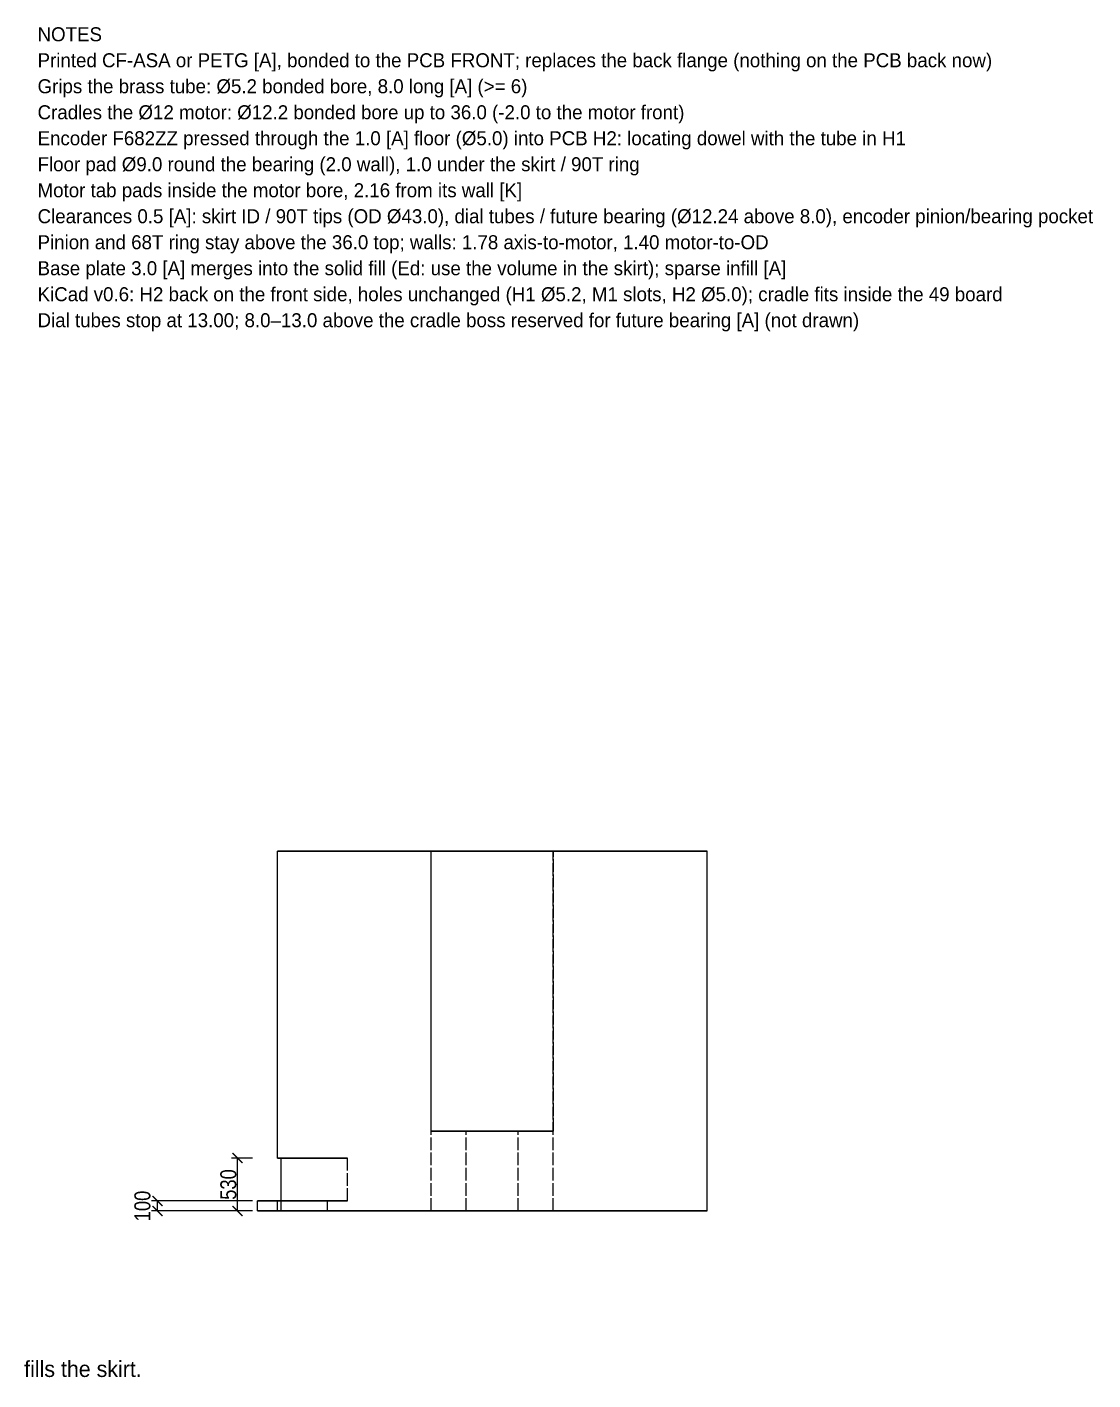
# Model space of a CAD drawing. Header units: millimetres. Extents: x -33 to 141, y -22 to 118.
# Drawn here: x 34.4 to 141.1, y -16.9 to 118.4 of the extents above; entities that cross this region are included whole.
import ezdxf

# ---------------------------------------------------------------- set-up
doc = ezdxf.new("R2010")
doc.units = ezdxf.units.MM
doc.linetypes.add('DASHED', pattern=[1.524, 1.27, -0.254])
for name, color, linetype in [('DIMS', 3, 'CONTINUOUS'), ('HIDDEN', 8, 'DASHED'), ('TEXT', 7, 'CONTINUOUS'), ('VISIBLE', 7, 'CONTINUOUS')]:
    doc.layers.add(name, color=color, linetype=linetype)
doc.styles.add('OpenSansCondensed-Light', font='OpenSansCondensed-Light.ttf')
doc.dimstyles.new('EZDXF', dxfattribs={"dimtxt": 0.25, "dimasz": 0.175, "dimexe": 0.375, "dimexo": 0.125, "dimgap": 0.1, "dimtad": 1, "dimlfac": 100, "dimzin": 12, "dimdsep": 46, "dimtxsty": 'OpenSansCondensed-Light', "dimblk": 'ARCHTICK', "dimcen": 2.5, "dimazin": 3, "dimtfac": 0.5, "dimtmove": 2, "dimatfit": 3})

# ---------------------------------------------------------------- blocks, each defined once
blk = doc.blocks.new('_ARCHTICK')
at = {"color": 0, "linetype": 'BYBLOCK', "const_width": 0.15}
blk.add_lwpolyline([(-0.5, -0.5), (0.5, 0.5)], dxfattribs=at)

msp = doc.modelspace()

# ---------------------------------------------------------------- linework, layer by layer
at = {"layer": 'HIDDEN'}
for points in [[(102.5, 36), (101.81746, 36), (101.13492, 36), (100.45238, 36), (99.76984, 36), (99.0873, 36), (98.40476, 36), (97.72222, 36), (97.03968, 36), (96.35714, 36), (95.6746, 36), (94.99206, 36), (94.30952, 36), (93.62698, 36), (92.94444, 36), (92.2619, 36), (91.57937, 36), (90.89683, 36), (90.21429, 36), (89.53175, 36), (88.84921, 36), (88.16667, 36), (87.48413, 36), (86.80159, 36), (86.11905, 36), (85.43651, 36), (84.75397, 36), (84.07143, 36), (83.38889, 36), (82.70635, 36), (82.02381, 36), (81.34127, 36), (80.65873, 36), (79.97619, 36), (79.29365, 36), (78.61111, 36), (77.92857, 36), (77.24603, 36), (76.56349, 36), (75.88095, 36), (75.19841, 36), (74.51587, 36), (73.83333, 36), (73.15079, 36), (72.46825, 36), (71.78571, 36), (71.10317, 36), (70.42063, 36), (69.7381, 36), (69.05556, 36), (68.37302, 36), (67.69048, 36), (67.00794, 36), (66.3254, 36), (65.64286, 36), (64.96032, 36), (64.27778, 36), (63.59524, 36), (62.9127, 36), (62.23016, 36), (61.54762, 36), (60.86508, 36), (60.18254, 36), (59.5, 36)], [(87.12, 36), (86.92571, 36), (86.73143, 36), (86.53714, 36), (86.34286, 36), (86.14857, 36), (85.95429, 36), (85.76, 36), (85.56571, 36), (85.37143, 36), (85.17714, 36), (84.98286, 36), (84.78857, 36), (84.59429, 36), (84.4, 36), (84.20571, 36), (84.01143, 36), (83.81714, 36), (83.62286, 36), (83.42857, 36), (83.23429, 36), (83.04, 36), (82.84571, 36), (82.65143, 36), (82.45714, 36), (82.26286, 36), (82.06857, 36), (81.87429, 36), (81.68, 36), (81.48571, 36), (81.29143, 36), (81.09714, 36), (80.90286, 36), (80.70857, 36), (80.51429, 36), (80.32, 36), (80.12571, 36), (79.93143, 36), (79.73714, 36), (79.54286, 36), (79.34857, 36), (79.15429, 36), (78.96, 36), (78.76571, 36), (78.57143, 36), (78.37714, 36), (78.18286, 36), (77.98857, 36), (77.79429, 36), (77.6, 36), (77.40571, 36), (77.21143, 36), (77.01714, 36), (76.82286, 36), (76.62857, 36), (76.43429, 36), (76.24, 36), (76.04571, 36), (75.85143, 36), (75.65714, 36), (75.46286, 36), (75.26857, 36), (75.07429, 36), (74.88, 36)], [(74.88, 36), (74.97714, 36), (75.07429, 36), (75.17143, 36), (75.26857, 36), (75.36571, 36), (75.46286, 36), (75.56, 36), (75.65714, 36), (75.75429, 36), (75.85143, 36), (75.94857, 36), (76.04571, 36), (76.14286, 36), (76.24, 36), (76.33714, 36), (76.43429, 36), (76.53143, 36), (76.62857, 36), (76.72571, 36), (76.82286, 36), (76.92, 36), (77.01714, 36), (77.11429, 36), (77.21143, 36), (77.30857, 36), (77.40571, 36), (77.50286, 36), (77.6, 36), (77.69714, 36), (77.79429, 36), (77.89143, 36), (77.98857, 36), (78.08571, 36), (78.18286, 36), (78.28, 36), (78.37714, 36), (78.47429, 36), (78.57143, 36), (78.66857, 36), (78.76571, 36), (78.86286, 36), (78.96, 36), (79.05714, 36), (79.15429, 36), (79.25143, 36), (79.34857, 36), (79.44571, 36), (79.54286, 36), (79.64, 36), (79.73714, 36), (79.83429, 36), (79.93143, 36), (80.02857, 36), (80.12571, 36), (80.22286, 36), (80.32, 36), (80.41714, 36), (80.51429, 36), (80.61143, 36), (80.70857, 36), (80.80571, 36), (80.90286, 36), (81, 36)], [(74.88, 8), (74.88, 36)], [(87.1, 36), (86.90635, 36), (86.7127, 36), (86.51905, 36), (86.3254, 36), (86.13175, 36), (85.9381, 36), (85.74444, 36), (85.55079, 36), (85.35714, 36), (85.16349, 36), (84.96984, 36), (84.77619, 36), (84.58254, 36), (84.38889, 36), (84.19524, 36), (84.00159, 36), (83.80794, 36), (83.61429, 36), (83.42063, 36), (83.22698, 36), (83.03333, 36), (82.83968, 36), (82.64603, 36), (82.45238, 36), (82.25873, 36), (82.06508, 36), (81.87143, 36), (81.67778, 36), (81.48413, 36), (81.29048, 36), (81.09683, 36), (80.90317, 36), (80.70952, 36), (80.51587, 36), (80.32222, 36), (80.12857, 36), (79.93492, 36), (79.74127, 36), (79.54762, 36), (79.35397, 36), (79.16032, 36), (78.96667, 36), (78.77302, 36), (78.57937, 36), (78.38571, 36), (78.19206, 36), (77.99841, 36), (77.80476, 36), (77.61111, 36), (77.41746, 36), (77.22381, 36), (77.03016, 36), (76.83651, 36), (76.64286, 36), (76.44921, 36), (76.25556, 36), (76.0619, 36), (75.86825, 36), (75.6746, 36), (75.48095, 36), (75.2873, 36), (75.09365, 36), (74.9, 36)], [(74.9, 36), (74.99683, 36), (75.09365, 36), (75.19048, 36), (75.2873, 36), (75.38413, 36), (75.48095, 36), (75.57778, 36), (75.6746, 36), (75.77143, 36), (75.86825, 36), (75.96508, 36), (76.0619, 36), (76.15873, 36), (76.25556, 36), (76.35238, 36), (76.44921, 36), (76.54603, 36), (76.64286, 36), (76.73968, 36), (76.83651, 36), (76.93333, 36), (77.03016, 36), (77.12698, 36), (77.22381, 36), (77.32063, 36), (77.41746, 36), (77.51429, 36), (77.61111, 36), (77.70794, 36), (77.80476, 36), (77.90159, 36), (77.99841, 36), (78.09524, 36), (78.19206, 36), (78.28889, 36), (78.38571, 36), (78.48254, 36), (78.57937, 36), (78.67619, 36), (78.77302, 36), (78.86984, 36), (78.96667, 36), (79.06349, 36), (79.16032, 36), (79.25714, 36), (79.35397, 36), (79.45079, 36), (79.54762, 36), (79.64444, 36), (79.74127, 36), (79.8381, 36), (79.93492, 36), (80.03175, 36), (80.12857, 36), (80.2254, 36), (80.32222, 36), (80.41905, 36), (80.51587, 36), (80.6127, 36), (80.70952, 36), (80.80635, 36), (80.90317, 36), (81, 36)], [(74.9, 0), (74.9, 36)], [(81, 36), (81.09714, 36), (81.19429, 36), (81.29143, 36), (81.38857, 36), (81.48571, 36), (81.58286, 36), (81.68, 36), (81.77714, 36), (81.87429, 36), (81.97143, 36), (82.06857, 36), (82.16571, 36), (82.26286, 36), (82.36, 36), (82.45714, 36), (82.55429, 36), (82.65143, 36), (82.74857, 36), (82.84571, 36), (82.94286, 36), (83.04, 36), (83.13714, 36), (83.23429, 36), (83.33143, 36), (83.42857, 36), (83.52571, 36), (83.62286, 36), (83.72, 36), (83.81714, 36), (83.91429, 36), (84.01143, 36), (84.10857, 36), (84.20571, 36), (84.30286, 36), (84.4, 36), (84.49714, 36), (84.59429, 36), (84.69143, 36), (84.78857, 36), (84.88571, 36), (84.98286, 36), (85.08, 36), (85.17714, 36), (85.27429, 36), (85.37143, 36), (85.46857, 36), (85.56571, 36), (85.66286, 36), (85.76, 36), (85.85714, 36), (85.95429, 36), (86.05143, 36), (86.14857, 36), (86.24571, 36), (86.34286, 36), (86.44, 36), (86.53714, 36), (86.63429, 36), (86.73143, 36), (86.82857, 36), (86.92571, 36), (87.02286, 36), (87.12, 36)], [(81, 36), (81.09683, 36), (81.19365, 36), (81.29048, 36), (81.3873, 36), (81.48413, 36), (81.58095, 36), (81.67778, 36), (81.7746, 36), (81.87143, 36), (81.96825, 36), (82.06508, 36), (82.1619, 36), (82.25873, 36), (82.35556, 36), (82.45238, 36), (82.54921, 36), (82.64603, 36), (82.74286, 36), (82.83968, 36), (82.93651, 36), (83.03333, 36), (83.13016, 36), (83.22698, 36), (83.32381, 36), (83.42063, 36), (83.51746, 36), (83.61429, 36), (83.71111, 36), (83.80794, 36), (83.90476, 36), (84.00159, 36), (84.09841, 36), (84.19524, 36), (84.29206, 36), (84.38889, 36), (84.48571, 36), (84.58254, 36), (84.67937, 36), (84.77619, 36), (84.87302, 36), (84.96984, 36), (85.06667, 36), (85.16349, 36), (85.26032, 36), (85.35714, 36), (85.45397, 36), (85.55079, 36), (85.64762, 36), (85.74444, 36), (85.84127, 36), (85.9381, 36), (86.03492, 36), (86.13175, 36), (86.22857, 36), (86.3254, 36), (86.42222, 36), (86.51905, 36), (86.61587, 36), (86.7127, 36), (86.80952, 36), (86.90635, 36), (87.00317, 36), (87.1, 36)], [(87.1, 0), (87.1, 36)], [(87.12, 8), (87.12, 36)], [(87.12, 8), (86.92571, 8), (86.73143, 8), (86.53714, 8), (86.34286, 8), (86.14857, 8), (85.95429, 8), (85.76, 8), (85.56571, 8), (85.37143, 8), (85.17714, 8), (84.98286, 8), (84.78857, 8), (84.59429, 8), (84.4, 8), (84.20571, 8), (84.01143, 8), (83.81714, 8), (83.62286, 8), (83.42857, 8), (83.23429, 8), (83.04, 8), (82.84571, 8), (82.65143, 8), (82.45714, 8), (82.26286, 8), (82.06857, 8), (81.87429, 8), (81.68, 8), (81.48571, 8), (81.29143, 8), (81.09714, 8), (80.90286, 8), (80.70857, 8), (80.51429, 8), (80.32, 8), (80.12571, 8), (79.93143, 8), (79.73714, 8), (79.54286, 8), (79.34857, 8), (79.15429, 8), (78.96, 8), (78.76571, 8), (78.57143, 8), (78.37714, 8), (78.18286, 8), (77.98857, 8), (77.79429, 8), (77.6, 8), (77.40571, 8), (77.21143, 8), (77.01714, 8), (76.82286, 8), (76.62857, 8), (76.43429, 8), (76.24, 8), (76.04571, 8), (75.85143, 8), (75.65714, 8), (75.46286, 8), (75.26857, 8), (75.07429, 8), (74.88, 8)], [(74.88, 8), (74.97714, 8), (75.07429, 8), (75.17143, 8), (75.26857, 8), (75.36571, 8), (75.46286, 8), (75.56, 8), (75.65714, 8), (75.75429, 8), (75.85143, 8), (75.94857, 8), (76.04571, 8), (76.14286, 8), (76.24, 8), (76.33714, 8), (76.43429, 8), (76.53143, 8), (76.62857, 8), (76.72571, 8), (76.82286, 8), (76.92, 8), (77.01714, 8), (77.11429, 8), (77.21143, 8), (77.30857, 8), (77.40571, 8), (77.50286, 8), (77.6, 8), (77.69714, 8), (77.79429, 8), (77.89143, 8), (77.98857, 8), (78.08571, 8), (78.18286, 8), (78.28, 8), (78.37714, 8), (78.47429, 8), (78.57143, 8), (78.66857, 8), (78.76571, 8), (78.86286, 8), (78.96, 8), (79.05714, 8), (79.15429, 8), (79.25143, 8), (79.34857, 8), (79.44571, 8), (79.54286, 8), (79.64, 8), (79.73714, 8), (79.83429, 8), (79.93143, 8), (80.02857, 8), (80.12571, 8), (80.22286, 8), (80.32, 8), (80.41714, 8), (80.51429, 8), (80.61143, 8), (80.70857, 8), (80.80571, 8), (80.90286, 8), (81, 8)], [(83.6, 8), (83.51746, 8), (83.43492, 8), (83.35238, 8), (83.26984, 8), (83.1873, 8), (83.10476, 8), (83.02222, 8), (82.93968, 8), (82.85714, 8), (82.7746, 8), (82.69206, 8), (82.60952, 8), (82.52698, 8), (82.44444, 8), (82.3619, 8), (82.27937, 8), (82.19683, 8), (82.11429, 8), (82.03175, 8), (81.94921, 8), (81.86667, 8), (81.78413, 8), (81.70159, 8), (81.61905, 8), (81.53651, 8), (81.45397, 8), (81.37143, 8), (81.28889, 8), (81.20635, 8), (81.12381, 8), (81.04127, 8), (80.95873, 8), (80.87619, 8), (80.79365, 8), (80.71111, 8), (80.62857, 8), (80.54603, 8), (80.46349, 8), (80.38095, 8), (80.29841, 8), (80.21587, 8), (80.13333, 8), (80.05079, 8), (79.96825, 8), (79.88571, 8), (79.80317, 8), (79.72063, 8), (79.6381, 8), (79.55556, 8), (79.47302, 8), (79.39048, 8), (79.30794, 8), (79.2254, 8), (79.14286, 8), (79.06032, 8), (78.97778, 8), (78.89524, 8), (78.8127, 8), (78.73016, 8), (78.64762, 8), (78.56508, 8), (78.48254, 8), (78.4, 8)], [(78.4, 8), (78.44127, 8), (78.48254, 8), (78.52381, 8), (78.56508, 8), (78.60635, 8), (78.64762, 8), (78.68889, 8), (78.73016, 8), (78.77143, 8), (78.8127, 8), (78.85397, 8), (78.89524, 8), (78.93651, 8), (78.97778, 8), (79.01905, 8), (79.06032, 8), (79.10159, 8), (79.14286, 8), (79.18413, 8), (79.2254, 8), (79.26667, 8), (79.30794, 8), (79.34921, 8), (79.39048, 8), (79.43175, 8), (79.47302, 8), (79.51429, 8), (79.55556, 8), (79.59683, 8), (79.6381, 8), (79.67937, 8), (79.72063, 8), (79.7619, 8), (79.80317, 8), (79.84444, 8), (79.88571, 8), (79.92698, 8), (79.96825, 8), (80.00952, 8), (80.05079, 8), (80.09206, 8), (80.13333, 8), (80.1746, 8), (80.21587, 8), (80.25714, 8), (80.29841, 8), (80.33968, 8), (80.38095, 8), (80.42222, 8), (80.46349, 8), (80.50476, 8), (80.54603, 8), (80.5873, 8), (80.62857, 8), (80.66984, 8), (80.71111, 8), (80.75238, 8), (80.79365, 8), (80.83492, 8), (80.87619, 8), (80.91746, 8), (80.95873, 8), (81, 8)], [(78.4, 0), (78.4, 8)], [(81, 8), (81.09714, 8), (81.19429, 8), (81.29143, 8), (81.38857, 8), (81.48571, 8), (81.58286, 8), (81.68, 8), (81.77714, 8), (81.87429, 8), (81.97143, 8), (82.06857, 8), (82.16571, 8), (82.26286, 8), (82.36, 8), (82.45714, 8), (82.55429, 8), (82.65143, 8), (82.74857, 8), (82.84571, 8), (82.94286, 8), (83.04, 8), (83.13714, 8), (83.23429, 8), (83.33143, 8), (83.42857, 8), (83.52571, 8), (83.62286, 8), (83.72, 8), (83.81714, 8), (83.91429, 8), (84.01143, 8), (84.10857, 8), (84.20571, 8), (84.30286, 8), (84.4, 8), (84.49714, 8), (84.59429, 8), (84.69143, 8), (84.78857, 8), (84.88571, 8), (84.98286, 8), (85.08, 8), (85.17714, 8), (85.27429, 8), (85.37143, 8), (85.46857, 8), (85.56571, 8), (85.66286, 8), (85.76, 8), (85.85714, 8), (85.95429, 8), (86.05143, 8), (86.14857, 8), (86.24571, 8), (86.34286, 8), (86.44, 8), (86.53714, 8), (86.63429, 8), (86.73143, 8), (86.82857, 8), (86.92571, 8), (87.02286, 8), (87.12, 8)], [(81, 8), (81.04127, 8), (81.08254, 8), (81.12381, 8), (81.16508, 8), (81.20635, 8), (81.24762, 8), (81.28889, 8), (81.33016, 8), (81.37143, 8), (81.4127, 8), (81.45397, 8), (81.49524, 8), (81.53651, 8), (81.57778, 8), (81.61905, 8), (81.66032, 8), (81.70159, 8), (81.74286, 8), (81.78413, 8), (81.8254, 8), (81.86667, 8), (81.90794, 8), (81.94921, 8), (81.99048, 8), (82.03175, 8), (82.07302, 8), (82.11429, 8), (82.15556, 8), (82.19683, 8), (82.2381, 8), (82.27937, 8), (82.32063, 8), (82.3619, 8), (82.40317, 8), (82.44444, 8), (82.48571, 8), (82.52698, 8), (82.56825, 8), (82.60952, 8), (82.65079, 8), (82.69206, 8), (82.73333, 8), (82.7746, 8), (82.81587, 8), (82.85714, 8), (82.89841, 8), (82.93968, 8), (82.98095, 8), (83.02222, 8), (83.06349, 8), (83.10476, 8), (83.14603, 8), (83.1873, 8), (83.22857, 8), (83.26984, 8), (83.31111, 8), (83.35238, 8), (83.39365, 8), (83.43492, 8), (83.47619, 8), (83.51746, 8), (83.55873, 8), (83.6, 8)], [(83.6, 0), (83.6, 8)], [(59.86842, 5.3), (59.86257, 5.3), (59.85673, 5.3), (59.85088, 5.3), (59.84503, 5.3), (59.83918, 5.3), (59.83333, 5.3), (59.82749, 5.3), (59.82164, 5.3), (59.81579, 5.3), (59.80994, 5.3), (59.80409, 5.3), (59.79825, 5.3), (59.7924, 5.3), (59.78655, 5.3), (59.7807, 5.3), (59.77485, 5.3), (59.76901, 5.3), (59.76316, 5.3), (59.75731, 5.3), (59.75146, 5.3), (59.74561, 5.3), (59.73977, 5.3), (59.73392, 5.3), (59.72807, 5.3), (59.72222, 5.3), (59.71637, 5.3), (59.71053, 5.3), (59.70468, 5.3), (59.69883, 5.3), (59.69298, 5.3), (59.68713, 5.3), (59.68129, 5.3), (59.67544, 5.3), (59.66959, 5.3), (59.66374, 5.3), (59.65789, 5.3), (59.65205, 5.3), (59.6462, 5.3), (59.64035, 5.3), (59.6345, 5.3), (59.62865, 5.3), (59.62281, 5.3), (59.61696, 5.3), (59.61111, 5.3), (59.60526, 5.3), (59.59942, 5.3), (59.59357, 5.3), (59.58772, 5.3), (59.58187, 5.3), (59.57602, 5.3), (59.57018, 5.3), (59.56433, 5.3), (59.55848, 5.3), (59.55263, 5.3), (59.54678, 5.3), (59.54094, 5.3), (59.53509, 5.3), (59.52924, 5.3), (59.52339, 5.3), (59.51754, 5.3), (59.5117, 5.3), (59.50585, 5.3), (59.5, 5.3)], [(59.86842, 1), (59.86842, 5.3)], [(59.86842, 5.3), (59.97368, 5.3), (60.07895, 5.3), (60.18421, 5.3), (60.28947, 5.3), (60.39474, 5.3), (60.5, 5.3), (60.60526, 5.3), (60.71053, 5.3), (60.81579, 5.3), (60.92105, 5.3), (61.02632, 5.3), (61.13158, 5.3), (61.23684, 5.3), (61.34211, 5.3), (61.44737, 5.3), (61.55263, 5.3), (61.65789, 5.3), (61.76316, 5.3), (61.86842, 5.3), (61.97368, 5.3), (62.07895, 5.3), (62.18421, 5.3), (62.28947, 5.3), (62.39474, 5.3), (62.5, 5.3), (62.60526, 5.3), (62.71053, 5.3), (62.81579, 5.3), (62.92105, 5.3), (63.02632, 5.3), (63.13158, 5.3), (63.23684, 5.3), (63.34211, 5.3), (63.44737, 5.3), (63.55263, 5.3), (63.65789, 5.3), (63.76316, 5.3), (63.86842, 5.3), (63.97368, 5.3), (64.07895, 5.3), (64.18421, 5.3), (64.28947, 5.3), (64.39474, 5.3), (64.5, 5.3), (64.60526, 5.3), (64.71053, 5.3), (64.81579, 5.3), (64.92105, 5.3), (65.02632, 5.3), (65.13158, 5.3), (65.23684, 5.3), (65.34211, 5.3), (65.44737, 5.3), (65.55263, 5.3), (65.65789, 5.3), (65.76316, 5.3), (65.86842, 5.3), (65.97368, 5.3), (66.07895, 5.3), (66.18421, 5.3), (66.28947, 5.3), (66.39474, 5.3), (66.5, 5.3)], [(66.5, 5.3), (66.39474, 5.3), (66.28947, 5.3), (66.18421, 5.3), (66.07895, 5.3), (65.97368, 5.3), (65.86842, 5.3), (65.76316, 5.3), (65.65789, 5.3), (65.55263, 5.3), (65.44737, 5.3), (65.34211, 5.3), (65.23684, 5.3), (65.13158, 5.3), (65.02632, 5.3), (64.92105, 5.3), (64.81579, 5.3), (64.71053, 5.3), (64.60526, 5.3), (64.5, 5.3), (64.39474, 5.3), (64.28947, 5.3), (64.18421, 5.3), (64.07895, 5.3), (63.97368, 5.3), (63.86842, 5.3), (63.76316, 5.3), (63.65789, 5.3), (63.55263, 5.3), (63.44737, 5.3), (63.34211, 5.3), (63.23684, 5.3), (63.13158, 5.3), (63.02632, 5.3), (62.92105, 5.3), (62.81579, 5.3), (62.71053, 5.3), (62.60526, 5.3), (62.5, 5.3), (62.39474, 5.3), (62.28947, 5.3), (62.18421, 5.3), (62.07895, 5.3), (61.97368, 5.3), (61.86842, 5.3), (61.76316, 5.3), (61.65789, 5.3), (61.55263, 5.3), (61.44737, 5.3), (61.34211, 5.3), (61.23684, 5.3), (61.13158, 5.3), (61.02632, 5.3), (60.92105, 5.3), (60.81579, 5.3), (60.71053, 5.3), (60.60526, 5.3), (60.5, 5.3), (60.39474, 5.3), (60.28947, 5.3), (60.18421, 5.3), (60.07895, 5.3), (59.97368, 5.3), (59.86842, 5.3)], [(66.5, 1), (66.5, 5.3)], [(59.86842, 1), (59.83083, 1), (59.79323, 1), (59.75564, 1), (59.71805, 1), (59.68045, 1), (59.64286, 1), (59.60526, 1), (59.56767, 1), (59.53008, 1), (59.49248, 1), (59.45489, 1), (59.41729, 1), (59.3797, 1), (59.34211, 1), (59.30451, 1), (59.26692, 1), (59.22932, 1), (59.19173, 1), (59.15414, 1), (59.11654, 1), (59.07895, 1), (59.04135, 1), (59.00376, 1), (58.96617, 1), (58.92857, 1), (58.89098, 1), (58.85338, 1), (58.81579, 1), (58.7782, 1), (58.7406, 1), (58.70301, 1), (58.66541, 1), (58.62782, 1), (58.59023, 1), (58.55263, 1), (58.51504, 1), (58.47744, 1), (58.43985, 1), (58.40226, 1), (58.36466, 1), (58.32707, 1), (58.28947, 1), (58.25188, 1), (58.21429, 1), (58.17669, 1), (58.1391, 1), (58.1015, 1), (58.06391, 1), (58.02632, 1), (57.98872, 1), (57.95113, 1), (57.91353, 1), (57.87594, 1), (57.83835, 1), (57.80075, 1), (57.76316, 1), (57.72556, 1), (57.68797, 1), (57.65038, 1), (57.61278, 1), (57.57519, 1), (57.53759, 1), (57.5, 1)], [(59.86842, 0), (59.83083, 0), (59.79323, 0), (59.75564, 0), (59.71805, 0), (59.68045, 0), (59.64286, 0), (59.60526, 0), (59.56767, 0), (59.53008, 0), (59.49248, 0), (59.45489, 0), (59.41729, 0), (59.3797, 0), (59.34211, 0), (59.30451, 0), (59.26692, 0), (59.22932, 0), (59.19173, 0), (59.15414, 0), (59.11654, 0), (59.07895, 0), (59.04135, 0), (59.00376, 0), (58.96617, 0), (58.92857, 0), (58.89098, 0), (58.85338, 0), (58.81579, 0), (58.7782, 0), (58.7406, 0), (58.70301, 0), (58.66541, 0), (58.62782, 0), (58.59023, 0), (58.55263, 0), (58.51504, 0), (58.47744, 0), (58.43985, 0), (58.40226, 0), (58.36466, 0), (58.32707, 0), (58.28947, 0), (58.25188, 0), (58.21429, 0), (58.17669, 0), (58.1391, 0), (58.1015, 0), (58.06391, 0), (58.02632, 0), (57.98872, 0), (57.95113, 0), (57.91353, 0), (57.87594, 0), (57.83835, 0), (57.80075, 0), (57.76316, 0), (57.72556, 0), (57.68797, 0), (57.65038, 0), (57.61278, 0), (57.57519, 0), (57.53759, 0), (57.5, 0)], [(64.5, 1), (64.42063, 1), (64.34127, 1), (64.2619, 1), (64.18254, 1), (64.10317, 1), (64.02381, 1), (63.94444, 1), (63.86508, 1), (63.78571, 1), (63.70635, 1), (63.62698, 1), (63.54762, 1), (63.46825, 1), (63.38889, 1), (63.30952, 1), (63.23016, 1), (63.15079, 1), (63.07143, 1), (62.99206, 1), (62.9127, 1), (62.83333, 1), (62.75397, 1), (62.6746, 1), (62.59524, 1), (62.51587, 1), (62.43651, 1), (62.35714, 1), (62.27778, 1), (62.19841, 1), (62.11905, 1), (62.03968, 1), (61.96032, 1), (61.88095, 1), (61.80159, 1), (61.72222, 1), (61.64286, 1), (61.56349, 1), (61.48413, 1), (61.40476, 1), (61.3254, 1), (61.24603, 1), (61.16667, 1), (61.0873, 1), (61.00794, 1), (60.92857, 1), (60.84921, 1), (60.76984, 1), (60.69048, 1), (60.61111, 1), (60.53175, 1), (60.45238, 1), (60.37302, 1), (60.29365, 1), (60.21429, 1), (60.13492, 1), (60.05556, 1), (59.97619, 1), (59.89683, 1), (59.81746, 1), (59.7381, 1), (59.65873, 1), (59.57937, 1), (59.5, 1)], [(59.5, 1), (59.53968, 1), (59.57937, 1), (59.61905, 1), (59.65873, 1), (59.69841, 1), (59.7381, 1), (59.77778, 1), (59.81746, 1), (59.85714, 1), (59.89683, 1), (59.93651, 1), (59.97619, 1), (60.01587, 1), (60.05556, 1), (60.09524, 1), (60.13492, 1), (60.1746, 1), (60.21429, 1), (60.25397, 1), (60.29365, 1), (60.33333, 1), (60.37302, 1), (60.4127, 1), (60.45238, 1), (60.49206, 1), (60.53175, 1), (60.57143, 1), (60.61111, 1), (60.65079, 1), (60.69048, 1), (60.73016, 1), (60.76984, 1), (60.80952, 1), (60.84921, 1), (60.88889, 1), (60.92857, 1), (60.96825, 1), (61.00794, 1), (61.04762, 1), (61.0873, 1), (61.12698, 1), (61.16667, 1), (61.20635, 1), (61.24603, 1), (61.28571, 1), (61.3254, 1), (61.36508, 1), (61.40476, 1), (61.44444, 1), (61.48413, 1), (61.52381, 1), (61.56349, 1), (61.60317, 1), (61.64286, 1), (61.68254, 1), (61.72222, 1), (61.7619, 1), (61.80159, 1), (61.84127, 1), (61.88095, 1), (61.92063, 1), (61.96032, 1), (62, 1)], [(59.5, 0), (59.5, 1)], [(64.5, 0), (64.42063, 0), (64.34127, 0), (64.2619, 0), (64.18254, 0), (64.10317, 0), (64.02381, 0), (63.94444, 0), (63.86508, 0), (63.78571, 0), (63.70635, 0), (63.62698, 0), (63.54762, 0), (63.46825, 0), (63.38889, 0), (63.30952, 0), (63.23016, 0), (63.15079, 0), (63.07143, 0), (62.99206, 0), (62.9127, 0), (62.83333, 0), (62.75397, 0), (62.6746, 0), (62.59524, 0), (62.51587, 0), (62.43651, 0), (62.35714, 0), (62.27778, 0), (62.19841, 0), (62.11905, 0), (62.03968, 0), (61.96032, 0), (61.88095, 0), (61.80159, 0), (61.72222, 0), (61.64286, 0), (61.56349, 0), (61.48413, 0), (61.40476, 0), (61.3254, 0), (61.24603, 0), (61.16667, 0), (61.0873, 0), (61.00794, 0), (60.92857, 0), (60.84921, 0), (60.76984, 0), (60.69048, 0), (60.61111, 0), (60.53175, 0), (60.45238, 0), (60.37302, 0), (60.29365, 0), (60.21429, 0), (60.13492, 0), (60.05556, 0), (59.97619, 0), (59.89683, 0), (59.81746, 0), (59.7381, 0), (59.65873, 0), (59.57937, 0), (59.5, 0)], [(59.5, 0), (59.53968, 0), (59.57937, 0), (59.61905, 0), (59.65873, 0), (59.69841, 0), (59.7381, 0), (59.77778, 0), (59.81746, 0), (59.85714, 0), (59.89683, 0), (59.93651, 0), (59.97619, 0), (60.01587, 0), (60.05556, 0), (60.09524, 0), (60.13492, 0), (60.1746, 0), (60.21429, 0), (60.25397, 0), (60.29365, 0), (60.33333, 0), (60.37302, 0), (60.4127, 0), (60.45238, 0), (60.49206, 0), (60.53175, 0), (60.57143, 0), (60.61111, 0), (60.65079, 0), (60.69048, 0), (60.73016, 0), (60.76984, 0), (60.80952, 0), (60.84921, 0), (60.88889, 0), (60.92857, 0), (60.96825, 0), (61.00794, 0), (61.04762, 0), (61.0873, 0), (61.12698, 0), (61.16667, 0), (61.20635, 0), (61.24603, 0), (61.28571, 0), (61.3254, 0), (61.36508, 0), (61.40476, 0), (61.44444, 0), (61.48413, 0), (61.52381, 0), (61.56349, 0), (61.60317, 0), (61.64286, 0), (61.68254, 0), (61.72222, 0), (61.7619, 0), (61.80159, 0), (61.84127, 0), (61.88095, 0), (61.92063, 0), (61.96032, 0), (62, 0)], [(59.86842, 0), (59.86842, 1)], [(59.86842, 1), (59.97368, 1), (60.07895, 1), (60.18421, 1), (60.28947, 1), (60.39474, 1), (60.5, 1), (60.60526, 1), (60.71053, 1), (60.81579, 1), (60.92105, 1), (61.02632, 1), (61.13158, 1), (61.23684, 1), (61.34211, 1), (61.44737, 1), (61.55263, 1), (61.65789, 1), (61.76316, 1), (61.86842, 1), (61.97368, 1), (62.07895, 1), (62.18421, 1), (62.28947, 1), (62.39474, 1), (62.5, 1), (62.60526, 1), (62.71053, 1), (62.81579, 1), (62.92105, 1), (63.02632, 1), (63.13158, 1), (63.23684, 1), (63.34211, 1), (63.44737, 1), (63.55263, 1), (63.65789, 1), (63.76316, 1), (63.86842, 1), (63.97368, 1), (64.07895, 1), (64.18421, 1), (64.28947, 1), (64.39474, 1), (64.5, 1), (64.60526, 1), (64.71053, 1), (64.81579, 1), (64.92105, 1), (65.02632, 1), (65.13158, 1), (65.23684, 1), (65.34211, 1), (65.44737, 1), (65.55263, 1), (65.65789, 1), (65.76316, 1), (65.86842, 1), (65.97368, 1), (66.07895, 1), (66.18421, 1), (66.28947, 1), (66.39474, 1), (66.5, 1)], [(66.5, 1), (66.39474, 1), (66.28947, 1), (66.18421, 1), (66.07895, 1), (65.97368, 1), (65.86842, 1), (65.76316, 1), (65.65789, 1), (65.55263, 1), (65.44737, 1), (65.34211, 1), (65.23684, 1), (65.13158, 1), (65.02632, 1), (64.92105, 1), (64.81579, 1), (64.71053, 1), (64.60526, 1), (64.5, 1), (64.39474, 1), (64.28947, 1), (64.18421, 1), (64.07895, 1), (63.97368, 1), (63.86842, 1), (63.76316, 1), (63.65789, 1), (63.55263, 1), (63.44737, 1), (63.34211, 1), (63.23684, 1), (63.13158, 1), (63.02632, 1), (62.92105, 1), (62.81579, 1), (62.71053, 1), (62.60526, 1), (62.5, 1), (62.39474, 1), (62.28947, 1), (62.18421, 1), (62.07895, 1), (61.97368, 1), (61.86842, 1), (61.76316, 1), (61.65789, 1), (61.55263, 1), (61.44737, 1), (61.34211, 1), (61.23684, 1), (61.13158, 1), (61.02632, 1), (60.92105, 1), (60.81579, 1), (60.71053, 1), (60.60526, 1), (60.5, 1), (60.39474, 1), (60.28947, 1), (60.18421, 1), (60.07895, 1), (59.97368, 1), (59.86842, 1)], [(102.5, 0), (101.82331, 0), (101.14662, 0), (100.46992, 0), (99.79323, 0), (99.11654, 0), (98.43985, 0), (97.76316, 0), (97.08647, 0), (96.40977, 0), (95.73308, 0), (95.05639, 0), (94.3797, 0), (93.70301, 0), (93.02632, 0), (92.34962, 0), (91.67293, 0), (90.99624, 0), (90.31955, 0), (89.64286, 0), (88.96617, 0), (88.28947, 0), (87.61278, 0), (86.93609, 0), (86.2594, 0), (85.58271, 0), (84.90602, 0), (84.22932, 0), (83.55263, 0), (82.87594, 0), (82.19925, 0), (81.52256, 0), (80.84586, 0), (80.16917, 0), (79.49248, 0), (78.81579, 0), (78.1391, 0), (77.46241, 0), (76.78571, 0), (76.10902, 0), (75.43233, 0), (74.75564, 0), (74.07895, 0), (73.40226, 0), (72.72556, 0), (72.04887, 0), (71.37218, 0), (70.69549, 0), (70.0188, 0), (69.34211, 0), (68.66541, 0), (67.98872, 0), (67.31203, 0), (66.63534, 0), (65.95865, 0), (65.28195, 0), (64.60526, 0), (63.92857, 0), (63.25188, 0), (62.57519, 0), (61.8985, 0), (61.2218, 0), (60.54511, 0), (59.86842, 0)], [(62, 1), (62.03968, 1), (62.07937, 1), (62.11905, 1), (62.15873, 1), (62.19841, 1), (62.2381, 1), (62.27778, 1), (62.31746, 1), (62.35714, 1), (62.39683, 1), (62.43651, 1), (62.47619, 1), (62.51587, 1), (62.55556, 1), (62.59524, 1), (62.63492, 1), (62.6746, 1), (62.71429, 1), (62.75397, 1), (62.79365, 1), (62.83333, 1), (62.87302, 1), (62.9127, 1), (62.95238, 1), (62.99206, 1), (63.03175, 1), (63.07143, 1), (63.11111, 1), (63.15079, 1), (63.19048, 1), (63.23016, 1), (63.26984, 1), (63.30952, 1), (63.34921, 1), (63.38889, 1), (63.42857, 1), (63.46825, 1), (63.50794, 1), (63.54762, 1), (63.5873, 1), (63.62698, 1), (63.66667, 1), (63.70635, 1), (63.74603, 1), (63.78571, 1), (63.8254, 1), (63.86508, 1), (63.90476, 1), (63.94444, 1), (63.98413, 1), (64.02381, 1), (64.06349, 1), (64.10317, 1), (64.14286, 1), (64.18254, 1), (64.22222, 1), (64.2619, 1), (64.30159, 1), (64.34127, 1), (64.38095, 1), (64.42063, 1), (64.46032, 1), (64.5, 1)], [(62, 0), (62.03968, 0), (62.07937, 0), (62.11905, 0), (62.15873, 0), (62.19841, 0), (62.2381, 0), (62.27778, 0), (62.31746, 0), (62.35714, 0), (62.39683, 0), (62.43651, 0), (62.47619, 0), (62.51587, 0), (62.55556, 0), (62.59524, 0), (62.63492, 0), (62.6746, 0), (62.71429, 0), (62.75397, 0), (62.79365, 0), (62.83333, 0), (62.87302, 0), (62.9127, 0), (62.95238, 0), (62.99206, 0), (63.03175, 0), (63.07143, 0), (63.11111, 0), (63.15079, 0), (63.19048, 0), (63.23016, 0), (63.26984, 0), (63.30952, 0), (63.34921, 0), (63.38889, 0), (63.42857, 0), (63.46825, 0), (63.50794, 0), (63.54762, 0), (63.5873, 0), (63.62698, 0), (63.66667, 0), (63.70635, 0), (63.74603, 0), (63.78571, 0), (63.8254, 0), (63.86508, 0), (63.90476, 0), (63.94444, 0), (63.98413, 0), (64.02381, 0), (64.06349, 0), (64.10317, 0), (64.14286, 0), (64.18254, 0), (64.22222, 0), (64.2619, 0), (64.30159, 0), (64.34127, 0), (64.38095, 0), (64.42063, 0), (64.46032, 0), (64.5, 0)], [(64.5, 0), (64.5, 1)], [(87.1, 0), (86.90635, 0), (86.7127, 0), (86.51905, 0), (86.3254, 0), (86.13175, 0), (85.9381, 0), (85.74444, 0), (85.55079, 0), (85.35714, 0), (85.16349, 0), (84.96984, 0), (84.77619, 0), (84.58254, 0), (84.38889, 0), (84.19524, 0), (84.00159, 0), (83.80794, 0), (83.61429, 0), (83.42063, 0), (83.22698, 0), (83.03333, 0), (82.83968, 0), (82.64603, 0), (82.45238, 0), (82.25873, 0), (82.06508, 0), (81.87143, 0), (81.67778, 0), (81.48413, 0), (81.29048, 0), (81.09683, 0), (80.90317, 0), (80.70952, 0), (80.51587, 0), (80.32222, 0), (80.12857, 0), (79.93492, 0), (79.74127, 0), (79.54762, 0), (79.35397, 0), (79.16032, 0), (78.96667, 0), (78.77302, 0), (78.57937, 0), (78.38571, 0), (78.19206, 0), (77.99841, 0), (77.80476, 0), (77.61111, 0), (77.41746, 0), (77.22381, 0), (77.03016, 0), (76.83651, 0), (76.64286, 0), (76.44921, 0), (76.25556, 0), (76.0619, 0), (75.86825, 0), (75.6746, 0), (75.48095, 0), (75.2873, 0), (75.09365, 0), (74.9, 0)], [(74.9, 0), (74.99683, 0), (75.09365, 0), (75.19048, 0), (75.2873, 0), (75.38413, 0), (75.48095, 0), (75.57778, 0), (75.6746, 0), (75.77143, 0), (75.86825, 0), (75.96508, 0), (76.0619, 0), (76.15873, 0), (76.25556, 0), (76.35238, 0), (76.44921, 0), (76.54603, 0), (76.64286, 0), (76.73968, 0), (76.83651, 0), (76.93333, 0), (77.03016, 0), (77.12698, 0), (77.22381, 0), (77.32063, 0), (77.41746, 0), (77.51429, 0), (77.61111, 0), (77.70794, 0), (77.80476, 0), (77.90159, 0), (77.99841, 0), (78.09524, 0), (78.19206, 0), (78.28889, 0), (78.38571, 0), (78.48254, 0), (78.57937, 0), (78.67619, 0), (78.77302, 0), (78.86984, 0), (78.96667, 0), (79.06349, 0), (79.16032, 0), (79.25714, 0), (79.35397, 0), (79.45079, 0), (79.54762, 0), (79.64444, 0), (79.74127, 0), (79.8381, 0), (79.93492, 0), (80.03175, 0), (80.12857, 0), (80.2254, 0), (80.32222, 0), (80.41905, 0), (80.51587, 0), (80.6127, 0), (80.70952, 0), (80.80635, 0), (80.90317, 0), (81, 0)], [(83.6, 0), (83.51746, 0), (83.43492, 0), (83.35238, 0), (83.26984, 0), (83.1873, 0), (83.10476, 0), (83.02222, 0), (82.93968, 0), (82.85714, 0), (82.7746, 0), (82.69206, 0), (82.60952, 0), (82.52698, 0), (82.44444, 0), (82.3619, 0), (82.27937, 0), (82.19683, 0), (82.11429, 0), (82.03175, 0), (81.94921, 0), (81.86667, 0), (81.78413, 0), (81.70159, 0), (81.61905, 0), (81.53651, 0), (81.45397, 0), (81.37143, 0), (81.28889, 0), (81.20635, 0), (81.12381, 0), (81.04127, 0), (80.95873, 0), (80.87619, 0), (80.79365, 0), (80.71111, 0), (80.62857, 0), (80.54603, 0), (80.46349, 0), (80.38095, 0), (80.29841, 0), (80.21587, 0), (80.13333, 0), (80.05079, 0), (79.96825, 0), (79.88571, 0), (79.80317, 0), (79.72063, 0), (79.6381, 0), (79.55556, 0), (79.47302, 0), (79.39048, 0), (79.30794, 0), (79.2254, 0), (79.14286, 0), (79.06032, 0), (78.97778, 0), (78.89524, 0), (78.8127, 0), (78.73016, 0), (78.64762, 0), (78.56508, 0), (78.48254, 0), (78.4, 0)], [(78.4, 0), (78.44127, 0), (78.48254, 0), (78.52381, 0), (78.56508, 0), (78.60635, 0), (78.64762, 0), (78.68889, 0), (78.73016, 0), (78.77143, 0), (78.8127, 0), (78.85397, 0), (78.89524, 0), (78.93651, 0), (78.97778, 0), (79.01905, 0), (79.06032, 0), (79.10159, 0), (79.14286, 0), (79.18413, 0), (79.2254, 0), (79.26667, 0), (79.30794, 0), (79.34921, 0), (79.39048, 0), (79.43175, 0), (79.47302, 0), (79.51429, 0), (79.55556, 0), (79.59683, 0), (79.6381, 0), (79.67937, 0), (79.72063, 0), (79.7619, 0), (79.80317, 0), (79.84444, 0), (79.88571, 0), (79.92698, 0), (79.96825, 0), (80.00952, 0), (80.05079, 0), (80.09206, 0), (80.13333, 0), (80.1746, 0), (80.21587, 0), (80.25714, 0), (80.29841, 0), (80.33968, 0), (80.38095, 0), (80.42222, 0), (80.46349, 0), (80.50476, 0), (80.54603, 0), (80.5873, 0), (80.62857, 0), (80.66984, 0), (80.71111, 0), (80.75238, 0), (80.79365, 0), (80.83492, 0), (80.87619, 0), (80.91746, 0), (80.95873, 0), (81, 0)], [(81, 0), (81.04127, 0), (81.08254, 0), (81.12381, 0), (81.16508, 0), (81.20635, 0), (81.24762, 0), (81.28889, 0), (81.33016, 0), (81.37143, 0), (81.4127, 0), (81.45397, 0), (81.49524, 0), (81.53651, 0), (81.57778, 0), (81.61905, 0), (81.66032, 0), (81.70159, 0), (81.74286, 0), (81.78413, 0), (81.8254, 0), (81.86667, 0), (81.90794, 0), (81.94921, 0), (81.99048, 0), (82.03175, 0), (82.07302, 0), (82.11429, 0), (82.15556, 0), (82.19683, 0), (82.2381, 0), (82.27937, 0), (82.32063, 0), (82.3619, 0), (82.40317, 0), (82.44444, 0), (82.48571, 0), (82.52698, 0), (82.56825, 0), (82.60952, 0), (82.65079, 0), (82.69206, 0), (82.73333, 0), (82.7746, 0), (82.81587, 0), (82.85714, 0), (82.89841, 0), (82.93968, 0), (82.98095, 0), (83.02222, 0), (83.06349, 0), (83.10476, 0), (83.14603, 0), (83.1873, 0), (83.22857, 0), (83.26984, 0), (83.31111, 0), (83.35238, 0), (83.39365, 0), (83.43492, 0), (83.47619, 0), (83.51746, 0), (83.55873, 0), (83.6, 0)], [(81, 0), (81.09683, 0), (81.19365, 0), (81.29048, 0), (81.3873, 0), (81.48413, 0), (81.58095, 0), (81.67778, 0), (81.7746, 0), (81.87143, 0), (81.96825, 0), (82.06508, 0), (82.1619, 0), (82.25873, 0), (82.35556, 0), (82.45238, 0), (82.54921, 0), (82.64603, 0), (82.74286, 0), (82.83968, 0), (82.93651, 0), (83.03333, 0), (83.13016, 0), (83.22698, 0), (83.32381, 0), (83.42063, 0), (83.51746, 0), (83.61429, 0), (83.71111, 0), (83.80794, 0), (83.90476, 0), (84.00159, 0), (84.09841, 0), (84.19524, 0), (84.29206, 0), (84.38889, 0), (84.48571, 0), (84.58254, 0), (84.67937, 0), (84.77619, 0), (84.87302, 0), (84.96984, 0), (85.06667, 0), (85.16349, 0), (85.26032, 0), (85.35714, 0), (85.45397, 0), (85.55079, 0), (85.64762, 0), (85.74444, 0), (85.84127, 0), (85.9381, 0), (86.03492, 0), (86.13175, 0), (86.22857, 0), (86.3254, 0), (86.42222, 0), (86.51905, 0), (86.61587, 0), (86.7127, 0), (86.80952, 0), (86.90635, 0), (87.00317, 0), (87.1, 0)]]:
    msp.add_lwpolyline(points, dxfattribs=at)
at = {"layer": 'VISIBLE'}
for points in [[(59.5, 36), (59.84127, 36), (60.18254, 36), (60.52381, 36), (60.86508, 36), (61.20635, 36), (61.54762, 36), (61.88889, 36), (62.23016, 36), (62.57143, 36), (62.9127, 36), (63.25397, 36), (63.59524, 36), (63.93651, 36), (64.27778, 36), (64.61905, 36), (64.96032, 36), (65.30159, 36), (65.64286, 36), (65.98413, 36), (66.3254, 36), (66.66667, 36), (67.00794, 36), (67.34921, 36), (67.69048, 36), (68.03175, 36), (68.37302, 36), (68.71429, 36), (69.05556, 36), (69.39683, 36), (69.7381, 36), (70.07937, 36), (70.42063, 36), (70.7619, 36), (71.10317, 36), (71.44444, 36), (71.78571, 36), (72.12698, 36), (72.46825, 36), (72.80952, 36), (73.15079, 36), (73.49206, 36), (73.83333, 36), (74.1746, 36), (74.51587, 36), (74.85714, 36), (75.19841, 36), (75.53968, 36), (75.88095, 36), (76.22222, 36), (76.56349, 36), (76.90476, 36), (77.24603, 36), (77.5873, 36), (77.92857, 36), (78.26984, 36), (78.61111, 36), (78.95238, 36), (79.29365, 36), (79.63492, 36), (79.97619, 36), (80.31746, 36), (80.65873, 36), (81, 36)], [(59.5, 5.3), (59.5, 36)], [(81, 36), (81.34127, 36), (81.68254, 36), (82.02381, 36), (82.36508, 36), (82.70635, 36), (83.04762, 36), (83.38889, 36), (83.73016, 36), (84.07143, 36), (84.4127, 36), (84.75397, 36), (85.09524, 36), (85.43651, 36), (85.77778, 36), (86.11905, 36), (86.46032, 36), (86.80159, 36), (87.14286, 36), (87.48413, 36), (87.8254, 36), (88.16667, 36), (88.50794, 36), (88.84921, 36), (89.19048, 36), (89.53175, 36), (89.87302, 36), (90.21429, 36), (90.55556, 36), (90.89683, 36), (91.2381, 36), (91.57937, 36), (91.92063, 36), (92.2619, 36), (92.60317, 36), (92.94444, 36), (93.28571, 36), (93.62698, 36), (93.96825, 36), (94.30952, 36), (94.65079, 36), (94.99206, 36), (95.33333, 36), (95.6746, 36), (96.01587, 36), (96.35714, 36), (96.69841, 36), (97.03968, 36), (97.38095, 36), (97.72222, 36), (98.06349, 36), (98.40476, 36), (98.74603, 36), (99.0873, 36), (99.42857, 36), (99.76984, 36), (100.11111, 36), (100.45238, 36), (100.79365, 36), (101.13492, 36), (101.47619, 36), (101.81746, 36), (102.15873, 36), (102.5, 36)], [(102.5, 0), (102.5, 36)], [(59.5, 5.3), (59.50585, 5.3), (59.5117, 5.3), (59.51754, 5.3), (59.52339, 5.3), (59.52924, 5.3), (59.53509, 5.3), (59.54094, 5.3), (59.54678, 5.3), (59.55263, 5.3), (59.55848, 5.3), (59.56433, 5.3), (59.57018, 5.3), (59.57602, 5.3), (59.58187, 5.3), (59.58772, 5.3), (59.59357, 5.3), (59.59942, 5.3), (59.60526, 5.3), (59.61111, 5.3), (59.61696, 5.3), (59.62281, 5.3), (59.62865, 5.3), (59.6345, 5.3), (59.64035, 5.3), (59.6462, 5.3), (59.65205, 5.3), (59.65789, 5.3), (59.66374, 5.3), (59.66959, 5.3), (59.67544, 5.3), (59.68129, 5.3), (59.68713, 5.3), (59.69298, 5.3), (59.69883, 5.3), (59.70468, 5.3), (59.71053, 5.3), (59.71637, 5.3), (59.72222, 5.3), (59.72807, 5.3), (59.73392, 5.3), (59.73977, 5.3), (59.74561, 5.3), (59.75146, 5.3), (59.75731, 5.3), (59.76316, 5.3), (59.76901, 5.3), (59.77485, 5.3), (59.7807, 5.3), (59.78655, 5.3), (59.7924, 5.3), (59.79825, 5.3), (59.80409, 5.3), (59.80994, 5.3), (59.81579, 5.3), (59.82164, 5.3), (59.82749, 5.3), (59.83333, 5.3), (59.83918, 5.3), (59.84503, 5.3), (59.85088, 5.3), (59.85673, 5.3), (59.86257, 5.3), (59.86842, 5.3)], [(59.86842, 1), (59.86842, 5.3)], [(57.5, 1), (57.53759, 1), (57.57519, 1), (57.61278, 1), (57.65038, 1), (57.68797, 1), (57.72556, 1), (57.76316, 1), (57.80075, 1), (57.83835, 1), (57.87594, 1), (57.91353, 1), (57.95113, 1), (57.98872, 1), (58.02632, 1), (58.06391, 1), (58.1015, 1), (58.1391, 1), (58.17669, 1), (58.21429, 1), (58.25188, 1), (58.28947, 1), (58.32707, 1), (58.36466, 1), (58.40226, 1), (58.43985, 1), (58.47744, 1), (58.51504, 1), (58.55263, 1), (58.59023, 1), (58.62782, 1), (58.66541, 1), (58.70301, 1), (58.7406, 1), (58.7782, 1), (58.81579, 1), (58.85338, 1), (58.89098, 1), (58.92857, 1), (58.96617, 1), (59.00376, 1), (59.04135, 1), (59.07895, 1), (59.11654, 1), (59.15414, 1), (59.19173, 1), (59.22932, 1), (59.26692, 1), (59.30451, 1), (59.34211, 1), (59.3797, 1), (59.41729, 1), (59.45489, 1), (59.49248, 1), (59.53008, 1), (59.56767, 1), (59.60526, 1), (59.64286, 1), (59.68045, 1), (59.71805, 1), (59.75564, 1), (59.79323, 1), (59.83083, 1), (59.86842, 1)], [(57.5, 0), (57.5, 1)], [(57.5, 0), (57.53759, 0), (57.57519, 0), (57.61278, 0), (57.65038, 0), (57.68797, 0), (57.72556, 0), (57.76316, 0), (57.80075, 0), (57.83835, 0), (57.87594, 0), (57.91353, 0), (57.95113, 0), (57.98872, 0), (58.02632, 0), (58.06391, 0), (58.1015, 0), (58.1391, 0), (58.17669, 0), (58.21429, 0), (58.25188, 0), (58.28947, 0), (58.32707, 0), (58.36466, 0), (58.40226, 0), (58.43985, 0), (58.47744, 0), (58.51504, 0), (58.55263, 0), (58.59023, 0), (58.62782, 0), (58.66541, 0), (58.70301, 0), (58.7406, 0), (58.7782, 0), (58.81579, 0), (58.85338, 0), (58.89098, 0), (58.92857, 0), (58.96617, 0), (59.00376, 0), (59.04135, 0), (59.07895, 0), (59.11654, 0), (59.15414, 0), (59.19173, 0), (59.22932, 0), (59.26692, 0), (59.30451, 0), (59.34211, 0), (59.3797, 0), (59.41729, 0), (59.45489, 0), (59.49248, 0), (59.53008, 0), (59.56767, 0), (59.60526, 0), (59.64286, 0), (59.68045, 0), (59.71805, 0), (59.75564, 0), (59.79323, 0), (59.83083, 0), (59.86842, 0)], [(59.86842, 0), (59.86842, 1)], [(59.86842, 0), (60.20384, 0), (60.53926, 0), (60.87469, 0), (61.21011, 0), (61.54553, 0), (61.88095, 0), (62.21637, 0), (62.5518, 0), (62.88722, 0), (63.22264, 0), (63.55806, 0), (63.89348, 0), (64.22891, 0), (64.56433, 0), (64.89975, 0), (65.23517, 0), (65.57059, 0), (65.90602, 0), (66.24144, 0), (66.57686, 0), (66.91228, 0), (67.2477, 0), (67.58312, 0), (67.91855, 0), (68.25397, 0), (68.58939, 0), (68.92481, 0), (69.26023, 0), (69.59566, 0), (69.93108, 0), (70.2665, 0), (70.60192, 0), (70.93734, 0), (71.27277, 0), (71.60819, 0), (71.94361, 0), (72.27903, 0), (72.61445, 0), (72.94987, 0), (73.2853, 0), (73.62072, 0), (73.95614, 0), (74.29156, 0), (74.62698, 0), (74.96241, 0), (75.29783, 0), (75.63325, 0), (75.96867, 0), (76.30409, 0), (76.63952, 0), (76.97494, 0), (77.31036, 0), (77.64578, 0), (77.9812, 0), (78.31662, 0), (78.65205, 0), (78.98747, 0), (79.32289, 0), (79.65831, 0), (79.99373, 0), (80.32916, 0), (80.66458, 0), (81, 0)], [(81, 0), (81.34127, 0), (81.68254, 0), (82.02381, 0), (82.36508, 0), (82.70635, 0), (83.04762, 0), (83.38889, 0), (83.73016, 0), (84.07143, 0), (84.4127, 0), (84.75397, 0), (85.09524, 0), (85.43651, 0), (85.77778, 0), (86.11905, 0), (86.46032, 0), (86.80159, 0), (87.14286, 0), (87.48413, 0), (87.8254, 0), (88.16667, 0), (88.50794, 0), (88.84921, 0), (89.19048, 0), (89.53175, 0), (89.87302, 0), (90.21429, 0), (90.55556, 0), (90.89683, 0), (91.2381, 0), (91.57937, 0), (91.92063, 0), (92.2619, 0), (92.60317, 0), (92.94444, 0), (93.28571, 0), (93.62698, 0), (93.96825, 0), (94.30952, 0), (94.65079, 0), (94.99206, 0), (95.33333, 0), (95.6746, 0), (96.01587, 0), (96.35714, 0), (96.69841, 0), (97.03968, 0), (97.38095, 0), (97.72222, 0), (98.06349, 0), (98.40476, 0), (98.74603, 0), (99.0873, 0), (99.42857, 0), (99.76984, 0), (100.11111, 0), (100.45238, 0), (100.79365, 0), (101.13492, 0), (101.47619, 0), (101.81746, 0), (102.15873, 0), (102.5, 0)]]:
    msp.add_lwpolyline(points, dxfattribs=at)

# ---------------------------------------------------------------- texts
at = {"layer": 'TEXT'}
for s, height, p in [('NOTES', 1.4, (35.5, 116.99266)), ('Printed CF-ASA or PETG [A], bonded to the PCB FRONT; replaces the back flange (nothing on the PCB back now)', 1.4, (35.5, 114.39266)), ('Grips the brass tube: Ø5.2 bonded bore, 8.0 long [A] (>= 6)', 1.4, (35.5, 111.79266)), ('Cradles the Ø12 motor: Ø12.2 bonded bore up to 36.0 (-2.0 to the motor front)', 1.4, (35.5, 109.19266)), ('Encoder F682ZZ pressed through the 1.0 [A] floor (Ø5.0) into PCB H2: locating dowel with the tube in H1', 1.4, (35.5, 106.59266)), ('Floor pad Ø9.0 round the bearing (2.0 wall), 1.0 under the skirt / 90T ring', 1.4, (35.5, 103.99266)), ('Motor tab pads inside the motor bore, 2.16 from its wall [K]', 1.4, (35.5, 101.39266)), ('Clearances 0.5 [A]: skirt ID / 90T tips (OD Ø43.0), dial tubes / future bearing (Ø12.24 above 8.0), encoder pinion/bearing pocket', 1.4, (35.5, 98.79266)), ('Pinion and 68T ring stay above the 36.0 top; walls: 1.78 axis-to-motor, 1.40 motor-to-OD', 1.4, (35.5, 96.19266)), ('Base plate 3.0 [A] merges into the solid fill (Ed: use the volume in the skirt); sparse infill [A]', 1.4, (35.5, 93.59266)), ('KiCad v0.6: H2 back on the front side, holes unchanged (H1 Ø5.2, M1 slots, H2 Ø5.0); cradle fits inside the 49 board', 1.4, (35.5, 90.99266)), ('Dial tubes stop at 13.00; 8.0–13.0 above the cradle boss reserved for future bearing [A] (not drawn)', 1.4, (35.5, 88.39266)), ('On the PCB front: holds the brass tube, cradles the motor, fills the skirt.', 1.6, (-21.5, -16.6))]:
    msp.add_text(s, height=height, dxfattribs=at).set_placement(p)

# ---------------------------------------------------------------- dimensions: what is measured, and where the dimension line sits
at = {"layer": 'DIMS'}
for base, p2 in [((55.5, 0), (57.5, 5.3)), ((47.5, 0), (57.5, 1))]:
    msp.add_linear_dim(base=base, p1=(57.5, 0), p2=p2, angle=90, dimstyle='EZDXF', override={"dimtxt": 1.6, "dimasz": 1, "dimexe": 0.6, "dimexo": 0.5, "dimdec": 2}, dxfattribs=at).render()

doc.saveas('drawing.dxf')
